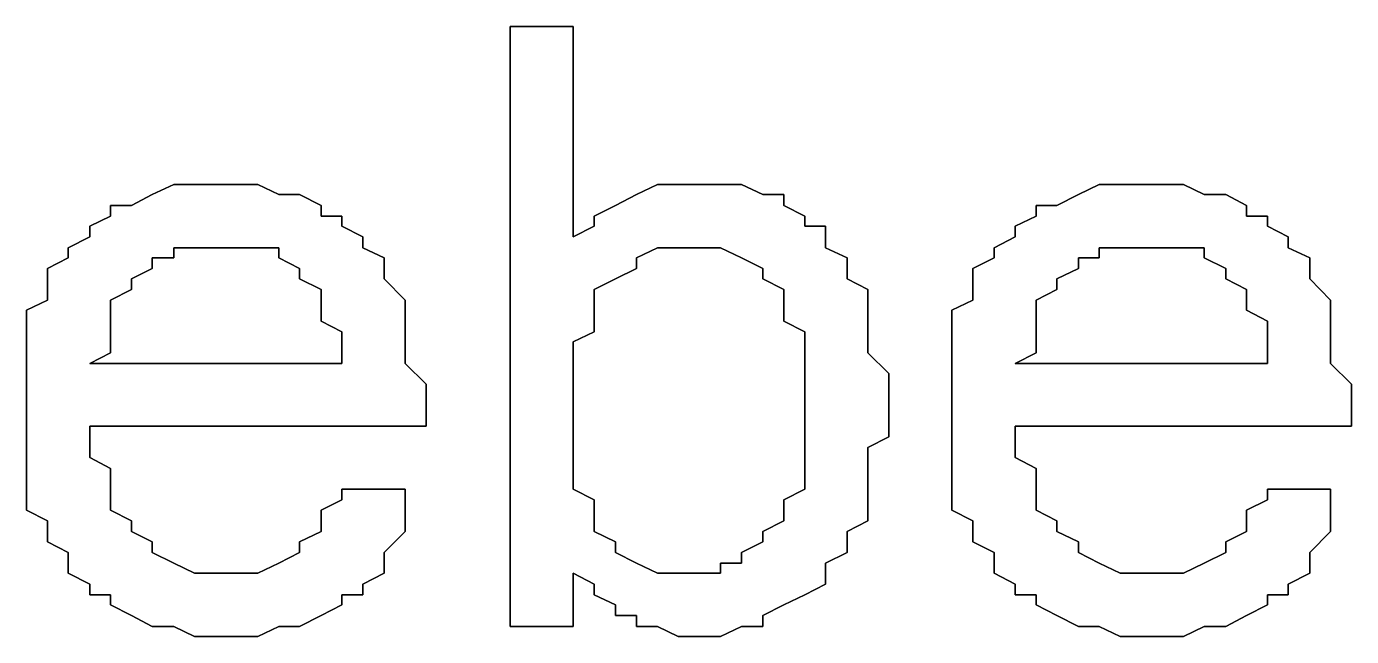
# Model space of a CAD drawing. Header units: metres. Extents: x 2.9 to 42.8, y 1.7 to 28.7.
# Drawn here: x 40.2943 to 40.5165, y 17.5366 to 17.6389 of the extents above; entities that cross this region are included whole.
import ezdxf

# ---------------------------------------------------------------- set-up
doc = ezdxf.new("R2010")
doc.units = ezdxf.units.M
doc.layers.add('GRIS', color=8, linetype='Continuous')

msp = doc.modelspace()

# ---------------------------------------------------------------- linework, layer by layer
at = {"layer": 'GRIS', "lineweight": -3}
for points in [[(40.386, 17.6389), (40.3754, 17.6389), (40.386, 17.6389)], [(40.3754, 17.6389), (40.3754, 17.5383), (40.3754, 17.6389)], [(40.386, 17.6036), (40.386, 17.6389), (40.386, 17.6036)], [(40.319, 17.6124), (40.3154, 17.6107), (40.319, 17.6124)], [(40.3225, 17.6124), (40.319, 17.6124), (40.3225, 17.6124)], [(40.326, 17.6124), (40.3225, 17.6124), (40.326, 17.6124)], [(40.3296, 17.6124), (40.326, 17.6124), (40.3296, 17.6124)], [(40.3331, 17.6124), (40.3296, 17.6124), (40.3331, 17.6124)], [(40.3366, 17.6107), (40.3331, 17.6124), (40.3366, 17.6107)], [(40.4001, 17.6124), (40.3966, 17.6107), (40.4001, 17.6124)], [(40.4036, 17.6124), (40.4001, 17.6124), (40.4036, 17.6124)], [(40.4072, 17.6124), (40.4036, 17.6124), (40.4072, 17.6124)], [(40.4107, 17.6124), (40.4072, 17.6124), (40.4107, 17.6124)], [(40.4142, 17.6124), (40.4107, 17.6124), (40.4142, 17.6124)], [(40.4178, 17.6107), (40.4142, 17.6124), (40.4178, 17.6107)], [(40.4742, 17.6124), (40.4707, 17.6107), (40.4742, 17.6124)], [(40.4777, 17.6124), (40.4742, 17.6124), (40.4777, 17.6124)], [(40.4812, 17.6124), (40.4777, 17.6124), (40.4812, 17.6124)], [(40.4848, 17.6124), (40.4812, 17.6124), (40.4848, 17.6124)], [(40.4883, 17.6124), (40.4848, 17.6124), (40.4883, 17.6124)], [(40.4918, 17.6107), (40.4883, 17.6124), (40.4918, 17.6107)], [(40.3154, 17.6107), (40.3119, 17.6089), (40.3154, 17.6107)], [(40.3401, 17.6107), (40.3366, 17.6107), (40.3401, 17.6107)], [(40.3437, 17.6089), (40.3401, 17.6107), (40.3437, 17.6089)], [(40.3966, 17.6107), (40.3931, 17.6089), (40.3966, 17.6107)], [(40.4213, 17.6107), (40.4178, 17.6107), (40.4213, 17.6107)], [(40.4213, 17.6089), (40.4213, 17.6107), (40.4213, 17.6089)], [(40.4707, 17.6107), (40.4671, 17.6089), (40.4707, 17.6107)], [(40.4954, 17.6107), (40.4918, 17.6107), (40.4954, 17.6107)], [(40.4989, 17.6089), (40.4954, 17.6107), (40.4989, 17.6089)], [(40.3119, 17.6089), (40.3084, 17.6089), (40.3119, 17.6089)], [(40.3084, 17.6089), (40.3084, 17.6071), (40.3084, 17.6089)], [(40.3437, 17.6071), (40.3437, 17.6089), (40.3437, 17.6071)], [(40.3931, 17.6089), (40.3895, 17.6071), (40.3931, 17.6089)], [(40.4248, 17.6071), (40.4213, 17.6089), (40.4248, 17.6071)], [(40.4671, 17.6089), (40.4636, 17.6089), (40.4671, 17.6089)], [(40.4636, 17.6089), (40.4636, 17.6071), (40.4636, 17.6089)], [(40.4989, 17.6071), (40.4989, 17.6089), (40.4989, 17.6071)], [(40.3084, 17.6071), (40.3049, 17.6054), (40.3084, 17.6071)], [(40.3049, 17.6054), (40.3049, 17.6036), (40.3049, 17.6054)], [(40.3472, 17.6071), (40.3437, 17.6071), (40.3472, 17.6071)], [(40.3472, 17.6054), (40.3472, 17.6071), (40.3472, 17.6054)], [(40.3507, 17.6036), (40.3472, 17.6054), (40.3507, 17.6036)], [(40.3895, 17.6054), (40.386, 17.6036), (40.3895, 17.6054)], [(40.3895, 17.6071), (40.3895, 17.6054), (40.3895, 17.6071)], [(40.4248, 17.6054), (40.4248, 17.6071), (40.4248, 17.6054)], [(40.4283, 17.6054), (40.4248, 17.6054), (40.4283, 17.6054)], [(40.4283, 17.6036), (40.4283, 17.6054), (40.4283, 17.6036)], [(40.4636, 17.6071), (40.4601, 17.6054), (40.4636, 17.6071)], [(40.4601, 17.6054), (40.4601, 17.6036), (40.4601, 17.6054)], [(40.5024, 17.6071), (40.4989, 17.6071), (40.5024, 17.6071)], [(40.5024, 17.6054), (40.5024, 17.6071), (40.5024, 17.6054)], [(40.5059, 17.6036), (40.5024, 17.6054), (40.5059, 17.6036)], [(40.3049, 17.6036), (40.3013, 17.6018), (40.3049, 17.6036)], [(40.3507, 17.6018), (40.3507, 17.6036), (40.3507, 17.6018)], [(40.4283, 17.6018), (40.4283, 17.6036), (40.4283, 17.6018)], [(40.4601, 17.6036), (40.4566, 17.6018), (40.4601, 17.6036)], [(40.5059, 17.6018), (40.5059, 17.6036), (40.5059, 17.6018)], [(40.3013, 17.6018), (40.3013, 17.6001), (40.3013, 17.6018)], [(40.319, 17.6001), (40.319, 17.6018), (40.319, 17.6001)], [(40.319, 17.6018), (40.3225, 17.6018), (40.319, 17.6018)], [(40.3225, 17.6018), (40.326, 17.6018), (40.3225, 17.6018)], [(40.326, 17.6018), (40.3296, 17.6018), (40.326, 17.6018)], [(40.3296, 17.6018), (40.3331, 17.6018), (40.3296, 17.6018)], [(40.3331, 17.6018), (40.3366, 17.6018), (40.3331, 17.6018)], [(40.3366, 17.6018), (40.3366, 17.6001), (40.3366, 17.6018)], [(40.3543, 17.6001), (40.3507, 17.6018), (40.3543, 17.6001)], [(40.3966, 17.6001), (40.4001, 17.6018), (40.3966, 17.6001)], [(40.4001, 17.6018), (40.4036, 17.6018), (40.4001, 17.6018)], [(40.4036, 17.6018), (40.4072, 17.6018), (40.4036, 17.6018)], [(40.4072, 17.6018), (40.4107, 17.6018), (40.4072, 17.6018)], [(40.4107, 17.6018), (40.4142, 17.6001), (40.4107, 17.6018)], [(40.4319, 17.6001), (40.4283, 17.6018), (40.4319, 17.6001)], [(40.4566, 17.6018), (40.4566, 17.6001), (40.4566, 17.6018)], [(40.4742, 17.6001), (40.4742, 17.6018), (40.4742, 17.6001)], [(40.4742, 17.6018), (40.4777, 17.6018), (40.4742, 17.6018)], [(40.4777, 17.6018), (40.4812, 17.6018), (40.4777, 17.6018)], [(40.4812, 17.6018), (40.4848, 17.6018), (40.4812, 17.6018)], [(40.4848, 17.6018), (40.4883, 17.6018), (40.4848, 17.6018)], [(40.4883, 17.6018), (40.4918, 17.6018), (40.4883, 17.6018)], [(40.4918, 17.6018), (40.4918, 17.6001), (40.4918, 17.6018)], [(40.5095, 17.6001), (40.5059, 17.6018), (40.5095, 17.6001)], [(40.3013, 17.6001), (40.2978, 17.5983), (40.3013, 17.6001)], [(40.2978, 17.5983), (40.2978, 17.5966), (40.2978, 17.5983)], [(40.3119, 17.5966), (40.3154, 17.5983), (40.3119, 17.5966)], [(40.3154, 17.5983), (40.3154, 17.6001), (40.3154, 17.5983)], [(40.3154, 17.6001), (40.319, 17.6001), (40.3154, 17.6001)], [(40.3366, 17.6001), (40.3401, 17.5983), (40.3366, 17.6001)], [(40.3401, 17.5983), (40.3401, 17.5966), (40.3401, 17.5983)], [(40.3543, 17.5983), (40.3543, 17.6001), (40.3543, 17.5983)], [(40.3543, 17.5966), (40.3543, 17.5983), (40.3543, 17.5966)], [(40.3931, 17.5966), (40.3966, 17.5983), (40.3931, 17.5966)], [(40.3966, 17.5983), (40.3966, 17.6001), (40.3966, 17.5983)], [(40.4142, 17.6001), (40.4178, 17.5983), (40.4142, 17.6001)], [(40.4178, 17.5983), (40.4178, 17.5966), (40.4178, 17.5983)], [(40.4319, 17.5983), (40.4319, 17.6001), (40.4319, 17.5983)], [(40.4319, 17.5966), (40.4319, 17.5983), (40.4319, 17.5966)], [(40.4566, 17.6001), (40.453, 17.5983), (40.4566, 17.6001)], [(40.453, 17.5983), (40.453, 17.5966), (40.453, 17.5983)], [(40.4671, 17.5966), (40.4707, 17.5983), (40.4671, 17.5966)], [(40.4707, 17.5983), (40.4707, 17.6001), (40.4707, 17.5983)], [(40.4707, 17.6001), (40.4742, 17.6001), (40.4707, 17.6001)], [(40.4918, 17.6001), (40.4954, 17.5983), (40.4918, 17.6001)], [(40.4954, 17.5983), (40.4954, 17.5966), (40.4954, 17.5983)], [(40.5095, 17.5983), (40.5095, 17.6001), (40.5095, 17.5983)], [(40.5095, 17.5966), (40.5095, 17.5983), (40.5095, 17.5966)], [(40.2978, 17.5966), (40.2978, 17.593), (40.2978, 17.5966)], [(40.3119, 17.5948), (40.3119, 17.5966), (40.3119, 17.5948)], [(40.3401, 17.5966), (40.3437, 17.5948), (40.3401, 17.5966)], [(40.3578, 17.593), (40.3543, 17.5966), (40.3578, 17.593)], [(40.3895, 17.5948), (40.3931, 17.5966), (40.3895, 17.5948)], [(40.4178, 17.5966), (40.4213, 17.5948), (40.4178, 17.5966)], [(40.4354, 17.5948), (40.4319, 17.5966), (40.4354, 17.5948)], [(40.453, 17.5966), (40.453, 17.593), (40.453, 17.5966)], [(40.4671, 17.5948), (40.4671, 17.5966), (40.4671, 17.5948)], [(40.4954, 17.5966), (40.4989, 17.5948), (40.4954, 17.5966)], [(40.513, 17.593), (40.5095, 17.5966), (40.513, 17.593)], [(40.3084, 17.593), (40.3119, 17.5948), (40.3084, 17.593)], [(40.3437, 17.5948), (40.3437, 17.593), (40.3437, 17.5948)], [(40.3895, 17.593), (40.3895, 17.5948), (40.3895, 17.593)], [(40.4213, 17.5948), (40.4213, 17.593), (40.4213, 17.5948)], [(40.4354, 17.5913), (40.4354, 17.5948), (40.4354, 17.5913)], [(40.4636, 17.593), (40.4671, 17.5948), (40.4636, 17.593)], [(40.4989, 17.5948), (40.4989, 17.593), (40.4989, 17.5948)], [(40.2978, 17.593), (40.2943, 17.5913), (40.2978, 17.593)], [(40.3084, 17.5913), (40.3084, 17.593), (40.3084, 17.5913)], [(40.3437, 17.593), (40.3437, 17.5913), (40.3437, 17.593)], [(40.3578, 17.5913), (40.3578, 17.593), (40.3578, 17.5913)], [(40.3895, 17.5895), (40.3895, 17.593), (40.3895, 17.5895)], [(40.4213, 17.593), (40.4213, 17.5913), (40.4213, 17.593)], [(40.453, 17.593), (40.4495, 17.5913), (40.453, 17.593)], [(40.4636, 17.5913), (40.4636, 17.593), (40.4636, 17.5913)], [(40.4989, 17.593), (40.4989, 17.5913), (40.4989, 17.593)], [(40.513, 17.5913), (40.513, 17.593), (40.513, 17.5913)], [(40.2943, 17.5913), (40.2943, 17.5895), (40.2943, 17.5913)], [(40.2943, 17.5895), (40.2943, 17.5877), (40.2943, 17.5895)], [(40.3084, 17.5895), (40.3084, 17.5913), (40.3084, 17.5895)], [(40.3084, 17.5877), (40.3084, 17.5895), (40.3084, 17.5877)], [(40.3437, 17.5913), (40.3437, 17.5895), (40.3437, 17.5913)], [(40.3437, 17.5895), (40.3472, 17.5877), (40.3437, 17.5895)], [(40.3578, 17.5895), (40.3578, 17.5913), (40.3578, 17.5895)], [(40.3578, 17.5877), (40.3578, 17.5895), (40.3578, 17.5877)], [(40.3895, 17.5877), (40.3895, 17.5895), (40.3895, 17.5877)], [(40.4213, 17.5913), (40.4213, 17.5895), (40.4213, 17.5913)], [(40.4213, 17.5895), (40.4248, 17.5877), (40.4213, 17.5895)], [(40.4354, 17.5877), (40.4354, 17.5913), (40.4354, 17.5877)], [(40.4495, 17.5913), (40.4495, 17.5895), (40.4495, 17.5913)], [(40.4495, 17.5895), (40.4495, 17.5877), (40.4495, 17.5895)], [(40.4636, 17.5895), (40.4636, 17.5913), (40.4636, 17.5895)], [(40.4636, 17.5877), (40.4636, 17.5895), (40.4636, 17.5877)], [(40.4989, 17.5913), (40.5024, 17.5895), (40.4989, 17.5913)], [(40.5024, 17.5895), (40.5024, 17.5877), (40.5024, 17.5895)], [(40.513, 17.5895), (40.513, 17.5913), (40.513, 17.5895)], [(40.513, 17.5877), (40.513, 17.5895), (40.513, 17.5877)], [(40.2943, 17.5877), (40.2943, 17.5842), (40.2943, 17.5877)], [(40.3084, 17.5842), (40.3084, 17.5877), (40.3084, 17.5842)], [(40.3472, 17.5877), (40.3472, 17.5842), (40.3472, 17.5877)], [(40.3578, 17.5842), (40.3578, 17.5877), (40.3578, 17.5842)], [(40.386, 17.586), (40.3895, 17.5877), (40.386, 17.586)], [(40.4248, 17.5877), (40.4248, 17.586), (40.4248, 17.5877)], [(40.4354, 17.586), (40.4354, 17.5877), (40.4354, 17.586)], [(40.4495, 17.5877), (40.4495, 17.5842), (40.4495, 17.5877)], [(40.4636, 17.5842), (40.4636, 17.5877), (40.4636, 17.5842)], [(40.5024, 17.5877), (40.5024, 17.5842), (40.5024, 17.5877)], [(40.513, 17.5842), (40.513, 17.5877), (40.513, 17.5842)], [(40.386, 17.5842), (40.386, 17.586), (40.386, 17.5842)], [(40.4248, 17.586), (40.4248, 17.5842), (40.4248, 17.586)], [(40.4354, 17.5842), (40.4354, 17.586), (40.4354, 17.5842)], [(40.2943, 17.5842), (40.2943, 17.5824), (40.2943, 17.5842)], [(40.3049, 17.5824), (40.3084, 17.5842), (40.3049, 17.5824)], [(40.3472, 17.5842), (40.3472, 17.5824), (40.3472, 17.5842)], [(40.3578, 17.5824), (40.3578, 17.5842), (40.3578, 17.5824)], [(40.386, 17.5807), (40.386, 17.5842), (40.386, 17.5807)], [(40.4248, 17.5842), (40.4248, 17.5807), (40.4248, 17.5842)], [(40.4389, 17.5807), (40.4354, 17.5842), (40.4389, 17.5807)], [(40.4495, 17.5842), (40.4495, 17.5824), (40.4495, 17.5842)], [(40.4601, 17.5824), (40.4636, 17.5842), (40.4601, 17.5824)], [(40.5024, 17.5842), (40.5024, 17.5824), (40.5024, 17.5842)], [(40.513, 17.5824), (40.513, 17.5842), (40.513, 17.5824)], [(40.2943, 17.5824), (40.2943, 17.5789), (40.2943, 17.5824)], [(40.3472, 17.5824), (40.3049, 17.5824), (40.3472, 17.5824)], [(40.3613, 17.5789), (40.3578, 17.5824), (40.3613, 17.5789)], [(40.386, 17.5789), (40.386, 17.5807), (40.386, 17.5789)], [(40.4248, 17.5807), (40.4248, 17.5772), (40.4248, 17.5807)], [(40.4389, 17.5789), (40.4389, 17.5807), (40.4389, 17.5789)], [(40.4495, 17.5824), (40.4495, 17.5789), (40.4495, 17.5824)], [(40.5024, 17.5824), (40.4601, 17.5824), (40.5024, 17.5824)], [(40.5165, 17.5789), (40.513, 17.5824), (40.5165, 17.5789)], [(40.2943, 17.5789), (40.2943, 17.5772), (40.2943, 17.5789)], [(40.3613, 17.5772), (40.3613, 17.5789), (40.3613, 17.5772)], [(40.386, 17.5754), (40.386, 17.5789), (40.386, 17.5754)], [(40.4389, 17.5772), (40.4389, 17.5789), (40.4389, 17.5772)], [(40.4495, 17.5789), (40.4495, 17.5772), (40.4495, 17.5789)], [(40.5165, 17.5772), (40.5165, 17.5789), (40.5165, 17.5772)], [(40.2943, 17.5772), (40.2943, 17.5736), (40.2943, 17.5772)], [(40.3613, 17.5754), (40.3613, 17.5772), (40.3613, 17.5754)], [(40.4248, 17.5772), (40.4248, 17.5754), (40.4248, 17.5772)], [(40.4389, 17.5754), (40.4389, 17.5772), (40.4389, 17.5754)], [(40.4495, 17.5772), (40.4495, 17.5736), (40.4495, 17.5772)], [(40.5165, 17.5754), (40.5165, 17.5772), (40.5165, 17.5754)], [(40.3613, 17.5736), (40.3613, 17.5754), (40.3613, 17.5736)], [(40.386, 17.5719), (40.386, 17.5754), (40.386, 17.5719)], [(40.4248, 17.5754), (40.4248, 17.5736), (40.4248, 17.5754)], [(40.4389, 17.5736), (40.4389, 17.5754), (40.4389, 17.5736)], [(40.5165, 17.5736), (40.5165, 17.5754), (40.5165, 17.5736)], [(40.2943, 17.5736), (40.2943, 17.5701), (40.2943, 17.5736)], [(40.3049, 17.5683), (40.3049, 17.5719), (40.3049, 17.5683)], [(40.3049, 17.5719), (40.3613, 17.5719), (40.3049, 17.5719)], [(40.3613, 17.5719), (40.3613, 17.5736), (40.3613, 17.5719)], [(40.386, 17.5701), (40.386, 17.5719), (40.386, 17.5701)], [(40.4248, 17.5736), (40.4248, 17.5719), (40.4248, 17.5736)], [(40.4248, 17.5719), (40.4248, 17.5683), (40.4248, 17.5719)], [(40.4389, 17.5701), (40.4389, 17.5736), (40.4389, 17.5701)], [(40.4495, 17.5736), (40.4495, 17.5701), (40.4495, 17.5736)], [(40.4601, 17.5683), (40.4601, 17.5719), (40.4601, 17.5683)], [(40.4601, 17.5719), (40.5165, 17.5719), (40.4601, 17.5719)], [(40.5165, 17.5719), (40.5165, 17.5736), (40.5165, 17.5719)], [(40.2943, 17.5701), (40.2943, 17.5683), (40.2943, 17.5701)], [(40.386, 17.5666), (40.386, 17.5701), (40.386, 17.5666)], [(40.4354, 17.5683), (40.4389, 17.5701), (40.4354, 17.5683)], [(40.4495, 17.5701), (40.4495, 17.5683), (40.4495, 17.5701)], [(40.2943, 17.5683), (40.2943, 17.5648), (40.2943, 17.5683)], [(40.3049, 17.5666), (40.3049, 17.5683), (40.3049, 17.5666)], [(40.4248, 17.5683), (40.4248, 17.5666), (40.4248, 17.5683)], [(40.4354, 17.5648), (40.4354, 17.5683), (40.4354, 17.5648)], [(40.4495, 17.5683), (40.4495, 17.5648), (40.4495, 17.5683)], [(40.4601, 17.5666), (40.4601, 17.5683), (40.4601, 17.5666)], [(40.3084, 17.5648), (40.3049, 17.5666), (40.3084, 17.5648)], [(40.386, 17.5648), (40.386, 17.5666), (40.386, 17.5648)], [(40.4248, 17.5666), (40.4248, 17.563), (40.4248, 17.5666)], [(40.4636, 17.5648), (40.4601, 17.5666), (40.4636, 17.5648)], [(40.2943, 17.5648), (40.2943, 17.563), (40.2943, 17.5648)], [(40.2943, 17.563), (40.2943, 17.5595), (40.2943, 17.563)], [(40.3084, 17.5613), (40.3084, 17.5648), (40.3084, 17.5613)], [(40.386, 17.5613), (40.386, 17.5648), (40.386, 17.5613)], [(40.4248, 17.563), (40.4248, 17.5613), (40.4248, 17.563)], [(40.4354, 17.563), (40.4354, 17.5648), (40.4354, 17.563)], [(40.4354, 17.5613), (40.4354, 17.563), (40.4354, 17.5613)], [(40.4495, 17.5648), (40.4495, 17.563), (40.4495, 17.5648)], [(40.4495, 17.563), (40.4495, 17.5595), (40.4495, 17.563)], [(40.4636, 17.5613), (40.4636, 17.5648), (40.4636, 17.5613)], [(40.3084, 17.5595), (40.3084, 17.5613), (40.3084, 17.5595)], [(40.3472, 17.5613), (40.3472, 17.5595), (40.3472, 17.5613)], [(40.3578, 17.5613), (40.3472, 17.5613), (40.3578, 17.5613)], [(40.3578, 17.5578), (40.3578, 17.5613), (40.3578, 17.5578)], [(40.3895, 17.5595), (40.386, 17.5613), (40.3895, 17.5595)], [(40.4248, 17.5613), (40.4213, 17.5595), (40.4248, 17.5613)], [(40.4354, 17.5578), (40.4354, 17.5613), (40.4354, 17.5578)], [(40.4636, 17.5595), (40.4636, 17.5613), (40.4636, 17.5595)], [(40.5024, 17.5613), (40.5024, 17.5595), (40.5024, 17.5613)], [(40.513, 17.5613), (40.5024, 17.5613), (40.513, 17.5613)], [(40.513, 17.5578), (40.513, 17.5613), (40.513, 17.5578)], [(40.2943, 17.5595), (40.2943, 17.5578), (40.2943, 17.5595)], [(40.3084, 17.5578), (40.3084, 17.5595), (40.3084, 17.5578)], [(40.3472, 17.5595), (40.3437, 17.5578), (40.3472, 17.5595)], [(40.3895, 17.5578), (40.3895, 17.5595), (40.3895, 17.5578)], [(40.4213, 17.5595), (40.4213, 17.5578), (40.4213, 17.5595)], [(40.4495, 17.5595), (40.4495, 17.5578), (40.4495, 17.5595)], [(40.4636, 17.5578), (40.4636, 17.5595), (40.4636, 17.5578)], [(40.5024, 17.5595), (40.4989, 17.5578), (40.5024, 17.5595)], [(40.2943, 17.5578), (40.2978, 17.556), (40.2943, 17.5578)], [(40.3119, 17.556), (40.3084, 17.5578), (40.3119, 17.556)], [(40.3437, 17.5578), (40.3437, 17.556), (40.3437, 17.5578)], [(40.3578, 17.556), (40.3578, 17.5578), (40.3578, 17.556)], [(40.3895, 17.556), (40.3895, 17.5578), (40.3895, 17.556)], [(40.4213, 17.5578), (40.4213, 17.556), (40.4213, 17.5578)], [(40.4354, 17.556), (40.4354, 17.5578), (40.4354, 17.556)], [(40.4495, 17.5578), (40.453, 17.556), (40.4495, 17.5578)], [(40.4671, 17.556), (40.4636, 17.5578), (40.4671, 17.556)], [(40.4989, 17.5578), (40.4989, 17.556), (40.4989, 17.5578)], [(40.513, 17.556), (40.513, 17.5578), (40.513, 17.556)], [(40.2978, 17.556), (40.2978, 17.5542), (40.2978, 17.556)], [(40.2978, 17.5542), (40.2978, 17.5525), (40.2978, 17.5542)], [(40.3119, 17.5542), (40.3119, 17.556), (40.3119, 17.5542)], [(40.3154, 17.5525), (40.3119, 17.5542), (40.3154, 17.5525)], [(40.3437, 17.5542), (40.3401, 17.5525), (40.3437, 17.5542)], [(40.3437, 17.556), (40.3437, 17.5542), (40.3437, 17.556)], [(40.3543, 17.5507), (40.3578, 17.5542), (40.3543, 17.5507)], [(40.3578, 17.5542), (40.3578, 17.556), (40.3578, 17.5542)], [(40.3895, 17.5542), (40.3895, 17.556), (40.3895, 17.5542)], [(40.3931, 17.5525), (40.3895, 17.5542), (40.3931, 17.5525)], [(40.4213, 17.556), (40.4178, 17.5542), (40.4213, 17.556)], [(40.4178, 17.5542), (40.4178, 17.5525), (40.4178, 17.5542)], [(40.4319, 17.5542), (40.4354, 17.556), (40.4319, 17.5542)], [(40.4319, 17.5525), (40.4319, 17.5542), (40.4319, 17.5525)], [(40.453, 17.556), (40.453, 17.5542), (40.453, 17.556)], [(40.453, 17.5542), (40.453, 17.5525), (40.453, 17.5542)], [(40.4671, 17.5542), (40.4671, 17.556), (40.4671, 17.5542)], [(40.4707, 17.5525), (40.4671, 17.5542), (40.4707, 17.5525)], [(40.4989, 17.5542), (40.4954, 17.5525), (40.4989, 17.5542)], [(40.4989, 17.556), (40.4989, 17.5542), (40.4989, 17.556)], [(40.5095, 17.5507), (40.513, 17.5542), (40.5095, 17.5507)], [(40.513, 17.5542), (40.513, 17.556), (40.513, 17.5542)], [(40.2978, 17.5525), (40.3013, 17.5507), (40.2978, 17.5525)], [(40.3154, 17.5507), (40.3154, 17.5525), (40.3154, 17.5507)], [(40.3401, 17.5525), (40.3401, 17.5507), (40.3401, 17.5525)], [(40.3931, 17.5507), (40.3931, 17.5525), (40.3931, 17.5507)], [(40.4178, 17.5525), (40.4142, 17.5507), (40.4178, 17.5525)], [(40.4319, 17.5507), (40.4319, 17.5525), (40.4319, 17.5507)], [(40.453, 17.5525), (40.4566, 17.5507), (40.453, 17.5525)], [(40.4707, 17.5507), (40.4707, 17.5525), (40.4707, 17.5507)], [(40.4954, 17.5525), (40.4954, 17.5507), (40.4954, 17.5525)], [(40.3013, 17.5507), (40.3013, 17.5489), (40.3013, 17.5507)], [(40.319, 17.5489), (40.3154, 17.5507), (40.319, 17.5489)], [(40.3401, 17.5507), (40.3366, 17.5489), (40.3401, 17.5507)], [(40.3543, 17.5489), (40.3543, 17.5507), (40.3543, 17.5489)], [(40.3966, 17.5489), (40.3931, 17.5507), (40.3966, 17.5489)], [(40.4142, 17.5507), (40.4142, 17.5489), (40.4142, 17.5507)], [(40.4283, 17.5489), (40.4319, 17.5507), (40.4283, 17.5489)], [(40.4566, 17.5507), (40.4566, 17.5489), (40.4566, 17.5507)], [(40.4742, 17.5489), (40.4707, 17.5507), (40.4742, 17.5489)], [(40.4954, 17.5507), (40.4918, 17.5489), (40.4954, 17.5507)], [(40.5095, 17.5489), (40.5095, 17.5507), (40.5095, 17.5489)], [(40.3013, 17.5489), (40.3013, 17.5472), (40.3013, 17.5489)], [(40.3013, 17.5472), (40.3049, 17.5454), (40.3013, 17.5472)], [(40.3225, 17.5472), (40.319, 17.5489), (40.3225, 17.5472)], [(40.326, 17.5472), (40.3225, 17.5472), (40.326, 17.5472)], [(40.3296, 17.5472), (40.326, 17.5472), (40.3296, 17.5472)], [(40.3331, 17.5472), (40.3296, 17.5472), (40.3331, 17.5472)], [(40.3366, 17.5489), (40.3331, 17.5472), (40.3366, 17.5489)], [(40.3507, 17.5454), (40.3543, 17.5472), (40.3507, 17.5454)], [(40.3543, 17.5472), (40.3543, 17.5489), (40.3543, 17.5472)], [(40.386, 17.5383), (40.386, 17.5472), (40.386, 17.5383)], [(40.386, 17.5472), (40.3895, 17.5454), (40.386, 17.5472)], [(40.4001, 17.5472), (40.3966, 17.5489), (40.4001, 17.5472)], [(40.4036, 17.5472), (40.4001, 17.5472), (40.4036, 17.5472)], [(40.4072, 17.5472), (40.4036, 17.5472), (40.4072, 17.5472)], [(40.4107, 17.5472), (40.4072, 17.5472), (40.4107, 17.5472)], [(40.4142, 17.5489), (40.4107, 17.5489), (40.4142, 17.5489)], [(40.4107, 17.5489), (40.4107, 17.5472), (40.4107, 17.5489)], [(40.4283, 17.5472), (40.4283, 17.5489), (40.4283, 17.5472)], [(40.4283, 17.5454), (40.4283, 17.5472), (40.4283, 17.5454)], [(40.4566, 17.5489), (40.4566, 17.5472), (40.4566, 17.5489)], [(40.4566, 17.5472), (40.4601, 17.5454), (40.4566, 17.5472)], [(40.4777, 17.5472), (40.4742, 17.5489), (40.4777, 17.5472)], [(40.4812, 17.5472), (40.4777, 17.5472), (40.4812, 17.5472)], [(40.4848, 17.5472), (40.4812, 17.5472), (40.4848, 17.5472)], [(40.4883, 17.5472), (40.4848, 17.5472), (40.4883, 17.5472)], [(40.4918, 17.5489), (40.4883, 17.5472), (40.4918, 17.5489)], [(40.5059, 17.5454), (40.5095, 17.5472), (40.5059, 17.5454)], [(40.5095, 17.5472), (40.5095, 17.5489), (40.5095, 17.5472)], [(40.3049, 17.5454), (40.3049, 17.5436), (40.3049, 17.5454)], [(40.3507, 17.5436), (40.3507, 17.5454), (40.3507, 17.5436)], [(40.3895, 17.5454), (40.3895, 17.5436), (40.3895, 17.5454)], [(40.4248, 17.5436), (40.4283, 17.5454), (40.4248, 17.5436)], [(40.4601, 17.5454), (40.4601, 17.5436), (40.4601, 17.5454)], [(40.5059, 17.5436), (40.5059, 17.5454), (40.5059, 17.5436)], [(40.3049, 17.5436), (40.3084, 17.5436), (40.3049, 17.5436)], [(40.3084, 17.5436), (40.3084, 17.5419), (40.3084, 17.5436)], [(40.3472, 17.5419), (40.3472, 17.5436), (40.3472, 17.5419)], [(40.3472, 17.5436), (40.3507, 17.5436), (40.3472, 17.5436)], [(40.3895, 17.5436), (40.3931, 17.5419), (40.3895, 17.5436)], [(40.4213, 17.5419), (40.4248, 17.5436), (40.4213, 17.5419)], [(40.4601, 17.5436), (40.4636, 17.5436), (40.4601, 17.5436)], [(40.4636, 17.5436), (40.4636, 17.5419), (40.4636, 17.5436)], [(40.5024, 17.5419), (40.5024, 17.5436), (40.5024, 17.5419)], [(40.5024, 17.5436), (40.5059, 17.5436), (40.5024, 17.5436)], [(40.3084, 17.5419), (40.3119, 17.5401), (40.3084, 17.5419)], [(40.3437, 17.5401), (40.3472, 17.5419), (40.3437, 17.5401)], [(40.3931, 17.5419), (40.3931, 17.5401), (40.3931, 17.5419)], [(40.4178, 17.5401), (40.4213, 17.5419), (40.4178, 17.5401)], [(40.4636, 17.5419), (40.4671, 17.5401), (40.4636, 17.5419)], [(40.4989, 17.5401), (40.5024, 17.5419), (40.4989, 17.5401)], [(40.3119, 17.5401), (40.3154, 17.5383), (40.3119, 17.5401)], [(40.3154, 17.5383), (40.319, 17.5383), (40.3154, 17.5383)], [(40.319, 17.5383), (40.3225, 17.5366), (40.319, 17.5383)], [(40.3331, 17.5366), (40.3366, 17.5383), (40.3331, 17.5366)], [(40.3366, 17.5383), (40.3401, 17.5383), (40.3366, 17.5383)], [(40.3401, 17.5383), (40.3437, 17.5401), (40.3401, 17.5383)], [(40.3754, 17.5383), (40.386, 17.5383), (40.3754, 17.5383)], [(40.3931, 17.5401), (40.3966, 17.5401), (40.3931, 17.5401)], [(40.3966, 17.5401), (40.3966, 17.5383), (40.3966, 17.5401)], [(40.3966, 17.5383), (40.4001, 17.5383), (40.3966, 17.5383)], [(40.4001, 17.5383), (40.4036, 17.5366), (40.4001, 17.5383)], [(40.4107, 17.5366), (40.4142, 17.5383), (40.4107, 17.5366)], [(40.4142, 17.5383), (40.4178, 17.5383), (40.4142, 17.5383)], [(40.4178, 17.5383), (40.4178, 17.5401), (40.4178, 17.5383)], [(40.4671, 17.5401), (40.4707, 17.5383), (40.4671, 17.5401)], [(40.4707, 17.5383), (40.4742, 17.5383), (40.4707, 17.5383)], [(40.4742, 17.5383), (40.4777, 17.5366), (40.4742, 17.5383)], [(40.4883, 17.5366), (40.4918, 17.5383), (40.4883, 17.5366)], [(40.4918, 17.5383), (40.4954, 17.5383), (40.4918, 17.5383)], [(40.4954, 17.5383), (40.4989, 17.5401), (40.4954, 17.5383)], [(40.3225, 17.5366), (40.326, 17.5366), (40.3225, 17.5366)], [(40.326, 17.5366), (40.3296, 17.5366), (40.326, 17.5366)], [(40.3296, 17.5366), (40.3331, 17.5366), (40.3296, 17.5366)], [(40.4036, 17.5366), (40.4072, 17.5366), (40.4036, 17.5366)], [(40.4072, 17.5366), (40.4107, 17.5366), (40.4072, 17.5366)], [(40.4777, 17.5366), (40.4812, 17.5366), (40.4777, 17.5366)], [(40.4812, 17.5366), (40.4848, 17.5366), (40.4812, 17.5366)], [(40.4848, 17.5366), (40.4883, 17.5366), (40.4848, 17.5366)]]:
    msp.add_lwpolyline(points, dxfattribs=at)

doc.saveas('drawing.dxf')
